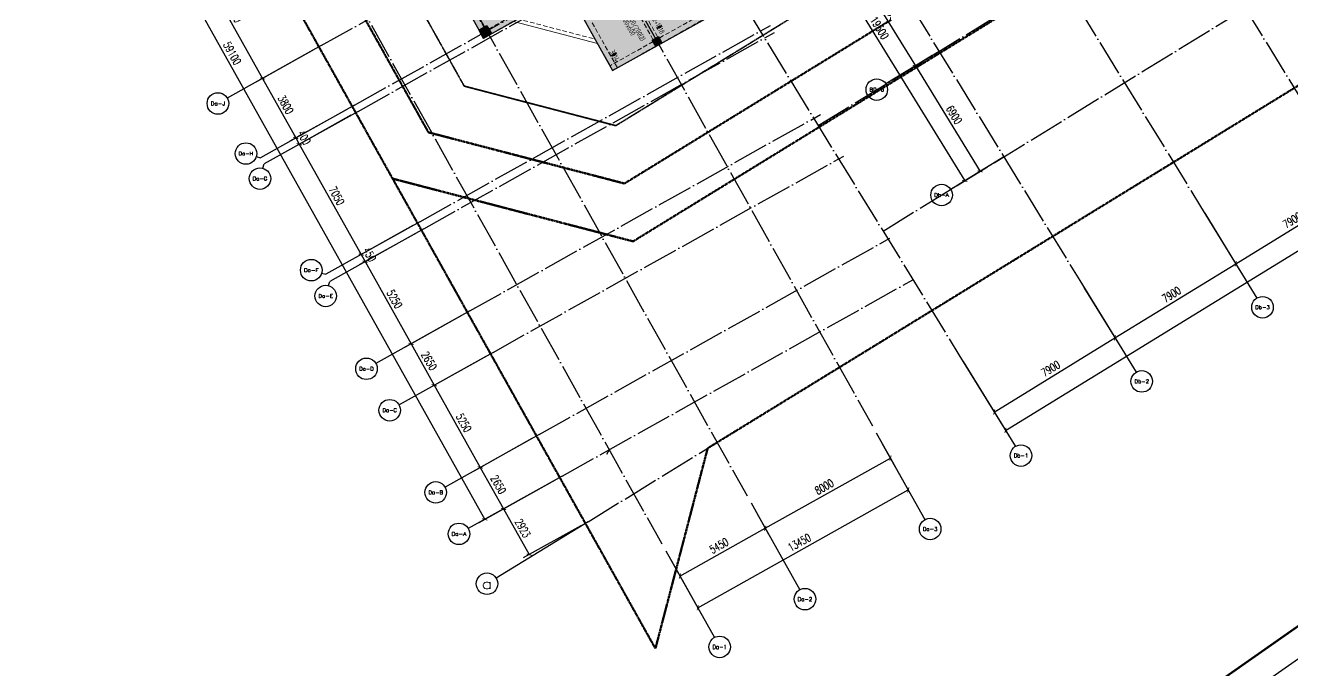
# Model space of a CAD drawing. Header units: millimetres. Extents: x 1089227 to 13101469, y 618865 to 10240562.
# Drawn here: x 3686818 to 3757457, y 4760204 to 4796179 of the extents above; entities that cross this region are included whole.
import ezdxf
from ezdxf.enums import TextEntityAlignment as Align

# ---------------------------------------------------------------- set-up
doc = ezdxf.new("R2010")
doc.units = ezdxf.units.MM
doc.header["$LTSCALE"] = 1000
doc.header["$PDMODE"] = 3
doc.header["$PDSIZE"] = 200
for name, pattern in [('A09-G-CTRL-用地红线+建筑退线_设计区$0$A02-G-MAIN-用地红线+退线_设计区$0$Redline1', [20, 10, -2, 2, -2, 2, -2]), ('A09-G-CTRL-用地红线+建筑退线_设计区$0$Controlline1', [12.8, 8, -1.6, 1.6, -1.6]), ('DOTE', [2.42, 2, -0.2, 0.02, -0.2]), ('HIDDEN', [0.375, 0.25, -0.125])]:
    doc.linetypes.add(name, pattern=pattern)
doc.layers.get('0').update_dxf_attribs({"linetype": 'CONTINUOUS'})
doc.layers.get('Defpoints').update_dxf_attribs({"linetype": 'CONTINUOUS'})
for name, color, linetype, lineweight in [('A09-G-CTRL-用地红线+建筑退线_设计区$0$Z-REDL(用地红线)', 10, 'CONTINUOUS', 60), ('A09-G-CTRL-用地红线+建筑退线_设计区$0$Z-REDL-CTRL(建筑控制线)', 40, 'CONTINUOUS', 35), ('S-BEAM-DASH', 4, 'HIDDEN', 0), ('S-COLU', 30, 'CONTINUOUS', 0), ('S-SLAB-HATCH', 73, 'CONTINUOUS', 0), ('梁原位标注', 7, 'CONTINUOUS', 18)]:
    doc.layers.add(name, color=color, linetype=linetype, lineweight=lineweight)
for name, color, linetype in [('AXIS', 3, 'CONTINUOUS'), ('AXIS_TEXT', 7, 'CONTINUOUS'), ('C-H', 8, 'CONTINUOUS'), ('DOTE', 1, 'DOTE'), ('S-COLU-BEAM', 240, 'CONTINUOUS'), ('TK', 4, 'CONTINUOUS'), ('TK-TEXT', 7, 'CONTINUOUS'), ('VHBoundary', 4, 'CONTINUOUS'), ('单形心', 4, 'CONTINUOUS'), ('降板范围', 7, 'CONTINUOUS')]:
    doc.layers.add(name, color=color, linetype=linetype)
doc.styles.add('_TCH_AXIS', font='COMPLEX', dxfattribs={"bigfont": 'AllInOneBig.shx'})
doc.styles.add('_TCH_DIM_T3', font='SIMPLEX', dxfattribs={"width": 0.705882, "bigfont": 'AllInOneBig.shx'})
doc.styles.add('COMPLEX', font='COMPLEX', dxfattribs={"bigfont": 'AllInOneBig.shx'})
doc.styles.add('SADITK-SX', font='simfang.ttf', dxfattribs={"width": 0.7})
doc.styles.add('Style 1', font='yjkeng.shx', dxfattribs={"width": 0.7, "height": 300, "bigfont": 'yjkchn.shx'})
doc.dimstyles.new('_TCH_ARCH&&150', dxfattribs={"dimtxt": 446.25, "dimasz": 150, "dimexe": 375, "dimexo": 450, "dimgap": 189.375, "dimtad": 1, "dimdec": 0, "dimzin": 0, "dimdsep": 46, "dimtxsty": '_TCH_DIM_T3', "dimblk": 'ARCHTICK', "dimcen": 0.09, "dimclrt": 7, "dimazin": 2, "dimtfac": 1, "dimtdec": 0, "dimtix": 1, "dimtmove": 2, "dimatfit": 3, "dimfxl": 0, "dimtolj": 1, "dimtzin": 0, "dimarcsym": 0})

# ---------------------------------------------------------------- blocks, each defined once
blk = doc.blocks.new('0323最综用地红线')
at = {"layer": 'A09-G-CTRL-用地红线+建筑退线_设计区$0$Z-REDL(用地红线)', "color": 1, "linetype": 'A09-G-CTRL-用地红线+建筑退线_设计区$0$A02-G-MAIN-用地红线+退线_设计区$0$Redline1', "ltscale": 0.0005}
for points in [[(8183461, 3517876), (8169550, 3509328), (8160131, 3503545), (8152099, 3498611), (8138696, 3502107), (8115930, 3542824)], [(8167979, 3511884), (8158561, 3506101), (8151618, 3501837), (8140691, 3504687), (8118551, 3544286)], [(8153344, 3475908), (8156256, 3487078), (8166404, 3493310), (8175832, 3499100), (8189738, 3507641), (8203075, 3515832), (8223107, 3528134), (8224907, 3529233), (8229091, 3531724)], [(8138696, 3502107), (8153344, 3475908)]]:
    blk.add_lwpolyline(points, dxfattribs=at)
at = {"layer": 'A09-G-CTRL-用地红线+建筑退线_设计区$0$Z-REDL-CTRL(建筑控制线)', "linetype": 'A09-G-CTRL-用地红线+建筑退线_设计区$0$Controlline1', "ltscale": 0.0005, "flags": 128}
blk.add_lwpolyline([(8299567, 3686108), (8326626, 3675265), (8336400, 3687495), (8338983, 3690878), (8341712, 3688883), (8341724, 3688834), (8348492, 3681996), (8336495, 3657264), (8335815, 3655857), (8334921, 3653765), (8334408, 3652495), (8333554, 3650188), (8332762, 3647815), (8332296, 3646270), (8331866, 3644682), (8331460, 3643007), (8331063, 3641145), (8330737, 3639422), (8330293, 3636480), (8330017, 3634043), (8329761, 3630317), (8329732, 3627942), (8329763, 3625708), (8329928, 3622644), (8330113, 3620704), (8330325, 3618642), (8330653, 3615645), (8331572, 3606971), (8333151, 3600656), (8334420, 3595620), (8335099, 3592902), (8332162, 3588340), (8329462, 3587873), (8325135, 3587049), (8322510, 3586515), (8319525, 3585891), (8317926, 3585544), (8316578, 3585249), (8315535, 3585011), (8313300, 3584499), (8310791, 3583894), (8309251, 3583537), (8305740, 3582637), (8303918, 3582156), (8302104, 3581668), (8299703, 3581012), (8297227, 3580315), (8295056, 3579682), (8292998, 3579074), (8290643, 3578358), (8288572, 3577710), (8287591, 3577398), (8286161, 3576940), (8284503, 3576401), (8282624, 3575767), (8281086, 3575247), (8278146, 3574222), (8273894, 3572680), (8272471, 3572149), (8271089, 3571640), (8267888, 3570407), (8264331, 3569000), (8260702, 3567515), (8258549, 3566609), (8254947, 3565066), (8252185, 3563832), (8250834, 3563232), (8249176, 3562470), (8247994, 3561930), (8245505, 3560754), (8242980, 3559544), (8239801, 3558013), (8237959, 3557076), (8235838, 3555996), (8233384, 3554698), (8228450, 3552051), (8226178, 3550787), (8222141, 3548504), (8215629, 3544667), (8213710, 3543497), (8193657, 3531175), (8180322, 3522990), (8166408, 3514440), (8156991, 3508658), (8151138, 3505062), (8142685, 3507267), (8121171, 3545747), (8120724, 3546549), (8120233, 3547383), (8119272, 3548967), (8118108, 3550752), (8117067, 3552244), (8115806, 3553970), (8115672, 3554140), (8146431, 3575790), (8162146, 3587599), (8162295, 3588125), (8199863, 3615253), (8204215, 3618404), (8231584, 3638167), (8260590, 3655826), (8295376, 3680010)], close=True, dxfattribs=at)
at = {"layer": 'Defpoints'}
blk.add_line((8150768, 3486993), (8150625, 3486724), dxfattribs=at)
blk = doc.blocks.new('template_31-施工图_A0_A0_1.0000_3fa9c08c64a9101061c9a26412af947e', base_point=(-1189, 0))
at = {"layer": 'TK'}
blk.add_lwpolyline([(-1189, 841), (1189, 841), (1189, 0), (-1189, 0)], close=True, dxfattribs=at)
at = {"layer": 'TK', "const_width": 0.8}
blk.add_lwpolyline([(-1164, 831), (-1164, 10), (1179, 10), (1179, 831)], close=True, dxfattribs=at)
at = {"layer": 'VHBoundary'}
blk.add_lwpolyline([(-1189, 841), (1189, 841), (1189, 0), (-1189, 0)], close=True, dxfattribs=at)
at = {"layer": 'TK-TEXT', "style": 'SADITK-SX', "width": 0.7}
for tag, p in [('市政会签', (-1176, 381.5)), ('园林会签', (-1176, 343.5)), ('幕墙会签', (-1176, 305.5)), ('装饰会签', (-1176, 267.5)), ('燃气会签', (-1176, 229.5)), ('暖通会签', (-1176, 191.5)), ('电气会签', (-1176, 153.5)), ('给排水会签', (-1176, 115.5)), ('结构会签', (-1176, 77.5)), ('建筑会签', (-1176, 39.5))]:
    blk.add_attdef(tag, text='', height=4, rotation=90, dxfattribs=at).set_placement(p, align=Align.MIDDLE_CENTER)
for tag, height, p in [('专业审定', 4, (1134.75, 268)), ('专业审核', 4, (1134.75, 248)), ('项目负责1', 4, (1134.75, 238)), ('项目负责2', 4, (1134.75, 228)), ('专业负责1', 4, (1134.75, 218)), ('专业负责2', 4, (1134.75, 208)), ('专业校对', 4, (1134.75, 198)), ('专业设计', 4, (1134.75, 188)), ('方案设计', 4, (1134.75, 178)), ('专业制图', 4, (1134.75, 168)), ('建设单位_001', 4, (1148.5, 140)), ('建设地点_001', 4, (1148.5, 124)), ('工程名称_001', 4, (1148.5, 106)), ('子项名称_001', 4, (1148.5, 86)), ('图纸名称_001', 4, (1148.5, 66)), ('版次', 4, (1129.5, 53)), ('日期', 4, (1165, 53)), ('图别', 4, (1129.5, 43)), ('图号', 4, (1165, 43)), ('合同号', 4, (1136, 30)), ('项目编号1', 2, (1114.06, 13.58)), ('阶段编号1', 2, (1132.25, 13.75)), ('子项编号1', 2, (1144.75, 13.75))]:
    blk.add_attdef(tag, text='', height=height, dxfattribs=at).set_placement(p, align=Align.MIDDLE_CENTER)
blk = doc.blocks.new('_ArchTick')
at = {"color": 0, "linetype": 'ByBlock', "const_width": 0.3}
blk.add_lwpolyline([(-0.71, -0.71), (0.71, 0.71)], dxfattribs=at)
blk = doc.blocks.new('*D419')
at = {"layer": 'AXIS', "color": 0, "lineweight": -2, "transparency": 16777216}
for p, q in [((-169926, -51750), (-167960, -55262)), ((-179879, -61506), (-168143, -54935)), ((-181662, -58321), (-179696, -61833))]:
    blk.add_line(p, q, dxfattribs=at)
at = {"layer": 'Defpoints', "color": 0, "transparency": 16777216}
for p in [(-170146, -51358), (-168143, -54935), (-181882, -57929)]:
    blk.add_point(p, dxfattribs=at)
at = {"layer": 'AXIS', "color": 0, "lineweight": -2, "transparency": 16777216, "xscale": 150, "yscale": 150, "zscale": 150}
for p, rotation in [((-168143, -54935), 29.2447278322574), ((-179879, -61506), 209.2447278322574)]:
    blk.add_blockref('_ArchTick', p, dxfattribs=dict(at, rotation=rotation))
at = {"layer": 'AXIS', "color": 7, "transparency": 16777216, "insert": (-174213, -57861), "char_height": 446.2, "attachment_point": 5, "rotation": 29.24473, "style": '_TCH_DIM_T3'}
blk.add_mtext('\\A1;13450', dxfattribs=at)
blk = doc.blocks.new('*D420')
at = {"layer": 'AXIS', "color": 0, "lineweight": -2, "transparency": 16777216}
for p, q in [((-176907, -55659), (-175932, -57399)), ((-180871, -59734), (-176116, -57071)), ((-181662, -58321), (-180688, -60061))]:
    blk.add_line(p, q, dxfattribs=at)
at = {"layer": 'Defpoints', "color": 0, "transparency": 16777216}
for p in [(-177127, -55266), (-176116, -57071), (-181882, -57929)]:
    blk.add_point(p, dxfattribs=at)
at = {"layer": 'AXIS', "color": 0, "lineweight": -2, "transparency": 16777216, "xscale": 150, "yscale": 150, "zscale": 150}
for p, rotation in [((-176116, -57071), 29.24472783225857), ((-180871, -59734), 209.2447278322586)]:
    blk.add_blockref('_ArchTick', p, dxfattribs=dict(at, rotation=rotation))
at = {"layer": 'AXIS', "color": 7, "transparency": 16777216, "insert": (-178695, -58043), "char_height": 446.2, "attachment_point": 5, "rotation": 29.24473, "style": '_TCH_DIM_T3'}
blk.add_mtext('\\A1;5450', dxfattribs=at)
blk = doc.blocks.new('*D421')
at = {"layer": 'AXIS', "color": 0, "lineweight": -2, "transparency": 16777216}
for p, q in [((-169926, -51750), (-168952, -53490)), ((-176116, -57071), (-169135, -53163)), ((-176907, -55659), (-175932, -57399))]:
    blk.add_line(p, q, dxfattribs=at)
at = {"layer": 'Defpoints', "color": 0, "transparency": 16777216}
for p in [(-170146, -51358), (-169135, -53163), (-177127, -55266)]:
    blk.add_point(p, dxfattribs=at)
at = {"layer": 'AXIS', "color": 0, "lineweight": -2, "transparency": 16777216, "xscale": 150, "yscale": 150, "zscale": 150}
for p, rotation in [((-169135, -53163), 29.24472783225661), ((-176116, -57071), 209.2447278322566)]:
    blk.add_blockref('_ArchTick', p, dxfattribs=dict(at, rotation=rotation))
at = {"layer": 'AXIS', "color": 7, "transparency": 16777216, "insert": (-172827, -54757), "char_height": 446.2, "attachment_point": 5, "rotation": 29.24473, "style": '_TCH_DIM_T3'}
blk.add_mtext('\\A1;8000', dxfattribs=at)
blk = doc.blocks.new('_AXISO')
blk.add_circle((0, 0), 0.5)
at = {"layer": 'AXIS_TEXT', "style": 'COMPLEX', "width": 1.041667}
blk.add_attdef('A', text='', height=0.56, dxfattribs=at).set_placement((-0.25, -0.28), (0.25, -0.28), align=Align.FIT)
blk = doc.blocks.new('*D422')
at = {"layer": 'AXIS', "color": 0, "lineweight": -2, "transparency": 16777216}
for p, q in [((-216696, -2812), (-220950, -5193)), ((-220623, -5010), (-191750, -56577)), ((-187823, -54379), (-192077, -56760))]:
    blk.add_line(p, q, dxfattribs=at)
at = {"layer": 'Defpoints', "color": 0, "transparency": 16777216}
for p in [(-216304, -2592), (-187431, -54159), (-191750, -56577)]:
    blk.add_point(p, dxfattribs=at)
at = {"layer": 'AXIS', "color": 0, "lineweight": -2, "transparency": 16777216, "xscale": 150, "yscale": 150, "zscale": 150}
for p, rotation in [((-220623, -5010), 119.2447278322573), ((-191750, -56577), 299.2447278322574)]:
    blk.add_blockref('_ArchTick', p, dxfattribs=dict(at, rotation=rotation))
at = {"layer": 'AXIS', "color": 7, "transparency": 16777216, "insert": (-205826, -30592), "char_height": 446.2, "attachment_point": 5, "rotation": 299.24473, "style": '_TCH_DIM_T3'}
blk.add_mtext('\\A1;59100', dxfattribs=at)
blk = doc.blocks.new('*D423')
at = {"layer": 'AXIS', "color": 0, "lineweight": -2, "transparency": 16777216}
for p, q in [((-187823, -54379), (-191030, -56174)), ((-190703, -55991), (-189275, -58541)), ((-186395, -56929), (-189602, -58725))]:
    blk.add_line(p, q, dxfattribs=at)
at = {"layer": 'Defpoints', "color": 0, "transparency": 16777216}
for p in [(-187431, -54159), (-186003, -56709), (-189275, -58541)]:
    blk.add_point(p, dxfattribs=at)
at = {"layer": 'AXIS', "color": 0, "lineweight": -2, "transparency": 16777216, "xscale": 150, "yscale": 150, "zscale": 150}
for p, rotation in [((-190703, -55991), 119.2447278322491), ((-189275, -58541), 299.2447278322491)]:
    blk.add_blockref('_ArchTick', p, dxfattribs=dict(at, rotation=rotation))
at = {"layer": 'AXIS', "color": 7, "transparency": 16777216, "insert": (-189629, -57065), "char_height": 446.2, "attachment_point": 5, "rotation": 299.24473, "style": '_TCH_DIM_T3'}
blk.add_mtext('\\A1;2923', dxfattribs=at)
blk = doc.blocks.new('*D424')
at = {"layer": 'AXIS', "color": 0, "lineweight": -2, "transparency": 16777216}
for p, q in [((-189118, -52067), (-192325, -53862)), ((-191997, -53679), (-190703, -55991)), ((-187823, -54379), (-191030, -56174))]:
    blk.add_line(p, q, dxfattribs=at)
at = {"layer": 'Defpoints', "color": 0, "transparency": 16777216}
for p in [(-188725, -51847), (-187431, -54159), (-190703, -55991)]:
    blk.add_point(p, dxfattribs=at)
at = {"layer": 'AXIS', "color": 0, "lineweight": -2, "transparency": 16777216, "xscale": 150, "yscale": 150, "zscale": 150}
for p, rotation in [((-191997, -53679), 119.2447278322587), ((-190703, -55991), 299.2447278322587)]:
    blk.add_blockref('_ArchTick', p, dxfattribs=dict(at, rotation=rotation))
at = {"layer": 'AXIS', "color": 7, "transparency": 16777216, "insert": (-190990, -54633), "char_height": 446.2, "attachment_point": 5, "rotation": 299.24473, "style": '_TCH_DIM_T3'}
blk.add_mtext('\\A1;2650', dxfattribs=at)
blk = doc.blocks.new('*D425')
at = {"layer": 'AXIS', "color": 0, "lineweight": -2, "transparency": 16777216}
for p, q in [((-191683, -47486), (-194889, -49281)), ((-194562, -49098), (-191997, -53679)), ((-189118, -52067), (-192325, -53862))]:
    blk.add_line(p, q, dxfattribs=at)
at = {"layer": 'Defpoints', "color": 0, "transparency": 16777216}
for p in [(-191290, -47266), (-188725, -51847), (-191997, -53679)]:
    blk.add_point(p, dxfattribs=at)
at = {"layer": 'AXIS', "color": 0, "lineweight": -2, "transparency": 16777216, "xscale": 150, "yscale": 150, "zscale": 150}
for p, rotation in [((-194562, -49098), 119.2447278322575), ((-191997, -53679), 299.2447278322575)]:
    blk.add_blockref('_ArchTick', p, dxfattribs=dict(at, rotation=rotation))
at = {"layer": 'AXIS', "color": 7, "transparency": 16777216, "insert": (-192920, -51187), "char_height": 446.2, "attachment_point": 5, "rotation": 299.24473, "style": '_TCH_DIM_T3'}
blk.add_mtext('\\A1;5250', dxfattribs=at)
blk = doc.blocks.new('*D426')
at = {"layer": 'AXIS', "color": 0, "lineweight": -2, "transparency": 16777216}
for p, q in [((-192977, -45174), (-196184, -46969)), ((-195857, -46786), (-194562, -49098)), ((-191683, -47486), (-194889, -49281))]:
    blk.add_line(p, q, dxfattribs=at)
at = {"layer": 'Defpoints', "color": 0, "transparency": 16777216}
for p in [(-192585, -44954), (-191290, -47266), (-194562, -49098)]:
    blk.add_point(p, dxfattribs=at)
at = {"layer": 'AXIS', "color": 0, "lineweight": -2, "transparency": 16777216, "xscale": 150, "yscale": 150, "zscale": 150}
for p, rotation in [((-195857, -46786), 119.2447278322587), ((-194562, -49098), 299.2447278322587)]:
    blk.add_blockref('_ArchTick', p, dxfattribs=dict(at, rotation=rotation))
at = {"layer": 'AXIS', "color": 7, "transparency": 16777216, "insert": (-194850, -47740), "char_height": 446.2, "attachment_point": 5, "rotation": 299.24473, "style": '_TCH_DIM_T3'}
blk.add_mtext('\\A1;2650', dxfattribs=at)
blk = doc.blocks.new('*D427')
at = {"layer": 'AXIS', "color": 0, "lineweight": -2, "transparency": 16777216}
for p, q in [((-195542, -40593), (-198749, -42388)), ((-198422, -42205), (-195857, -46786)), ((-192977, -45174), (-196184, -46969))]:
    blk.add_line(p, q, dxfattribs=at)
at = {"layer": 'Defpoints', "color": 0, "transparency": 16777216}
for p in [(-195150, -40373), (-192585, -44954), (-195857, -46786)]:
    blk.add_point(p, dxfattribs=at)
at = {"layer": 'AXIS', "color": 0, "lineweight": -2, "transparency": 16777216, "xscale": 150, "yscale": 150, "zscale": 150}
for p, rotation in [((-198422, -42205), 119.2447278322575), ((-195857, -46786), 299.2447278322575)]:
    blk.add_blockref('_ArchTick', p, dxfattribs=dict(at, rotation=rotation))
at = {"layer": 'AXIS', "color": 7, "transparency": 16777216, "insert": (-196779, -44294), "char_height": 446.2, "attachment_point": 5, "rotation": 299.24473, "style": '_TCH_DIM_T3'}
blk.add_mtext('\\A1;5250', dxfattribs=at)
blk = doc.blocks.new('*D428')
at = {"layer": 'AXIS', "color": 0, "lineweight": -2, "transparency": 16777216}
for p, q in [((-195762, -40200), (-198969, -41995)), ((-195542, -40593), (-198749, -42388)), ((-198642, -41812), (-198715, -41681)), ((-198642, -41812), (-198422, -42205)), ((-198422, -42205), (-198348, -42336))]:
    blk.add_line(p, q, dxfattribs=at)
at = {"layer": 'Defpoints', "color": 0, "transparency": 16777216}
for p in [(-195370, -39980), (-195150, -40373), (-198422, -42205)]:
    blk.add_point(p, dxfattribs=at)
at = {"layer": 'AXIS', "color": 0, "lineweight": -2, "transparency": 16777216, "xscale": 150, "yscale": 150, "zscale": 150}
for p, rotation in [((-198642, -41812), 299.2447278322708), ((-198422, -42205), 119.2447278322708)]:
    blk.add_blockref('_ArchTick', p, dxfattribs=dict(at, rotation=rotation))
at = {"layer": 'AXIS', "color": 7, "transparency": 16777216, "insert": (-198172, -41807), "char_height": 446.2, "attachment_point": 5, "rotation": 299.24473, "style": '_TCH_DIM_T3'}
blk.add_mtext('\\A1;450', dxfattribs=at)
blk = doc.blocks.new('*D429')
at = {"layer": 'AXIS', "color": 0, "lineweight": -2, "transparency": 16777216}
for p, q in [((-199206, -34049), (-202413, -35844)), ((-202086, -35661), (-198642, -41812)), ((-195762, -40200), (-198969, -41995))]:
    blk.add_line(p, q, dxfattribs=at)
at = {"layer": 'Defpoints', "color": 0, "transparency": 16777216}
for p in [(-198814, -33829), (-195370, -39980), (-198642, -41812)]:
    blk.add_point(p, dxfattribs=at)
at = {"layer": 'AXIS', "color": 0, "lineweight": -2, "transparency": 16777216, "xscale": 150, "yscale": 150, "zscale": 150}
for p, rotation in [((-202086, -35661), 119.244727832259), ((-198642, -41812), 299.244727832259)]:
    blk.add_blockref('_ArchTick', p, dxfattribs=dict(at, rotation=rotation))
at = {"layer": 'AXIS', "color": 7, "transparency": 16777216, "insert": (-200004, -38535), "char_height": 446.2, "attachment_point": 5, "rotation": 299.24473, "style": '_TCH_DIM_T3'}
blk.add_mtext('\\A1;7050', dxfattribs=at)
blk = doc.blocks.new('*D430')
at = {"layer": 'AXIS', "color": 0, "lineweight": -2, "transparency": 16777216}
for p, q in [((-199402, -33700), (-202608, -35495)), ((-199206, -34049), (-202413, -35844)), ((-202281, -35312), (-202354, -35181)), ((-202281, -35312), (-202086, -35661)), ((-202086, -35661), (-202012, -35792))]:
    blk.add_line(p, q, dxfattribs=at)
at = {"layer": 'Defpoints', "color": 0, "transparency": 16777216}
for p in [(-199009, -33480), (-198814, -33829), (-202086, -35661)]:
    blk.add_point(p, dxfattribs=at)
at = {"layer": 'AXIS', "color": 0, "lineweight": -2, "transparency": 16777216, "xscale": 150, "yscale": 150, "zscale": 150}
for p, rotation in [((-202281, -35312), 299.2447278322232), ((-202086, -35661), 119.2447278322232)]:
    blk.add_blockref('_ArchTick', p, dxfattribs=dict(at, rotation=rotation))
at = {"layer": 'AXIS', "color": 7, "transparency": 16777216, "insert": (-201824, -35285), "char_height": 446.2, "attachment_point": 5, "rotation": 299.24473, "style": '_TCH_DIM_T3'}
blk.add_mtext('\\A1;400', dxfattribs=at)
blk = doc.blocks.new('*D431')
at = {"layer": 'AXIS', "color": 0, "lineweight": -2, "transparency": 16777216}
for p, q in [((-201258, -30384), (-204465, -32179)), ((-204138, -31996), (-202281, -35312)), ((-199402, -33700), (-202608, -35495))]:
    blk.add_line(p, q, dxfattribs=at)
at = {"layer": 'Defpoints', "color": 0, "transparency": 16777216}
for p in [(-200866, -30164), (-199009, -33480), (-202281, -35312)]:
    blk.add_point(p, dxfattribs=at)
at = {"layer": 'AXIS', "color": 0, "lineweight": -2, "transparency": 16777216, "xscale": 150, "yscale": 150, "zscale": 150}
for p, rotation in [((-204138, -31996), 119.2447278322526), ((-202281, -35312), 299.2447278322526)]:
    blk.add_blockref('_ArchTick', p, dxfattribs=dict(at, rotation=rotation))
at = {"layer": 'AXIS', "color": 7, "transparency": 16777216, "insert": (-202850, -33452), "char_height": 446.2, "attachment_point": 5, "rotation": 299.24473, "style": '_TCH_DIM_T3'}
blk.add_mtext('\\A1;3800', dxfattribs=at)
blk = doc.blocks.new('*D432')
at = {"layer": 'AXIS', "color": 0, "lineweight": -2, "transparency": 16777216}
for p, q in [((-205118, -23491), (-208324, -25286)), ((-207997, -25103), (-204138, -31996)), ((-201258, -30384), (-204465, -32179))]:
    blk.add_line(p, q, dxfattribs=at)
at = {"layer": 'Defpoints', "color": 0, "transparency": 16777216}
for p in [(-204725, -23271), (-200866, -30164), (-204138, -31996)]:
    blk.add_point(p, dxfattribs=at)
at = {"layer": 'AXIS', "color": 0, "lineweight": -2, "transparency": 16777216, "xscale": 150, "yscale": 150, "zscale": 150}
for p, rotation in [((-207997, -25103), 119.2447278322578), ((-204138, -31996), 299.2447278322579)]:
    blk.add_blockref('_ArchTick', p, dxfattribs=dict(at, rotation=rotation))
at = {"layer": 'AXIS', "color": 7, "transparency": 16777216, "insert": (-205707, -28348), "char_height": 446.2, "attachment_point": 5, "rotation": 299.24473, "style": '_TCH_DIM_T3'}
blk.add_mtext('\\A1;7900', dxfattribs=at)
blk = doc.blocks.new('*D436')
at = {"layer": 'AXIS', "color": 0, "lineweight": -2, "transparency": 16777216}
for p, q in [((-93376, -3736), (-90824, -7890)), ((-162726, -51612), (-91021, -7571)), ((-165081, -47777), (-162529, -51931))]:
    blk.add_line(p, q, dxfattribs=at)
at = {"layer": 'Defpoints', "color": 0, "transparency": 16777216}
for p in [(-93611, -3353), (-91021, -7571), (-165316, -47394)]:
    blk.add_point(p, dxfattribs=at)
at = {"layer": 'AXIS', "color": 0, "lineweight": -2, "transparency": 16777216, "xscale": 150, "yscale": 150, "zscale": 150}
for p, rotation in [((-91021, -7571), 31.5582956550233), ((-162726, -51612), 211.5582956550233)]:
    blk.add_blockref('_ArchTick', p, dxfattribs=dict(at, rotation=rotation))
at = {"layer": 'AXIS', "color": 7, "transparency": 16777216, "insert": (-127089, -29240), "char_height": 446.2, "attachment_point": 5, "rotation": 31.5583, "style": '_TCH_DIM_T3'}
blk.add_mtext('\\A1;84150', dxfattribs=at)
blk = doc.blocks.new('*D437')
at = {"layer": 'AXIS', "color": 0, "lineweight": -2, "transparency": 16777216}
for p, q in [((-158349, -43643), (-156426, -46774)), ((-163354, -50589), (-156622, -46455)), ((-165081, -47777), (-163157, -50909))]:
    blk.add_line(p, q, dxfattribs=at)
at = {"layer": 'Defpoints', "color": 0, "transparency": 16777216}
for p in [(-158585, -43259), (-156622, -46455), (-165316, -47394)]:
    blk.add_point(p, dxfattribs=at)
at = {"layer": 'AXIS', "color": 0, "lineweight": -2, "transparency": 16777216, "xscale": 150, "yscale": 150, "zscale": 150}
for p, rotation in [((-156622, -46455), 31.55829565502156), ((-163354, -50589), 211.5582956550216)]:
    blk.add_blockref('_ArchTick', p, dxfattribs=dict(at, rotation=rotation))
at = {"layer": 'AXIS', "color": 7, "transparency": 16777216, "insert": (-160204, -48170), "char_height": 446.2, "attachment_point": 5, "rotation": 31.5583, "style": '_TCH_DIM_T3'}
blk.add_mtext('\\A1;7900', dxfattribs=at)
blk = doc.blocks.new('*D438')
at = {"layer": 'AXIS', "color": 0, "lineweight": -2, "transparency": 16777216}
for p, q in [((-151617, -39508), (-149694, -42640)), ((-156622, -46455), (-149890, -42320)), ((-158349, -43643), (-156426, -46774))]:
    blk.add_line(p, q, dxfattribs=at)
at = {"layer": 'Defpoints', "color": 0, "transparency": 16777216}
for p in [(-151853, -39125), (-149890, -42320), (-158585, -43259)]:
    blk.add_point(p, dxfattribs=at)
at = {"layer": 'AXIS', "color": 0, "lineweight": -2, "transparency": 16777216, "xscale": 150, "yscale": 150, "zscale": 150}
for p, rotation in [((-149890, -42320), 31.55829565502443), ((-156622, -46455), 211.5582956550244)]:
    blk.add_blockref('_ArchTick', p, dxfattribs=dict(at, rotation=rotation))
at = {"layer": 'AXIS', "color": 7, "transparency": 16777216, "insert": (-153472, -44036), "char_height": 446.2, "attachment_point": 5, "rotation": 31.5583, "style": '_TCH_DIM_T3'}
blk.add_mtext('\\A1;7900', dxfattribs=at)
blk = doc.blocks.new('*D439')
at = {"layer": 'AXIS', "color": 0, "lineweight": -2, "transparency": 16777216}
for p, q in [((-144886, -35374), (-142962, -38505)), ((-149890, -42320), (-143159, -38185)), ((-151617, -39508), (-149694, -42640))]:
    blk.add_line(p, q, dxfattribs=at)
at = {"layer": 'Defpoints', "color": 0, "transparency": 16777216}
for p in [(-145121, -34990), (-143159, -38185), (-151853, -39125)]:
    blk.add_point(p, dxfattribs=at)
at = {"layer": 'AXIS', "color": 0, "lineweight": -2, "transparency": 16777216, "xscale": 150, "yscale": 150, "zscale": 150}
for p, rotation in [((-143159, -38185), 31.55829565502443), ((-149890, -42320), 211.5582956550244)]:
    blk.add_blockref('_ArchTick', p, dxfattribs=dict(at, rotation=rotation))
at = {"layer": 'AXIS', "color": 7, "transparency": 16777216, "insert": (-146740, -39901), "char_height": 446.2, "attachment_point": 5, "rotation": 31.5583, "style": '_TCH_DIM_T3'}
blk.add_mtext('\\A1;7900', dxfattribs=at)
blk = doc.blocks.new('*D450')
at = {"layer": 'AXIS', "color": 0, "lineweight": -2, "transparency": 16777216}
for p, q in [((-173409, -19984), (-175525, -21284)), ((-175206, -21087), (-165000, -37704)), ((-163203, -36600), (-165320, -37900))]:
    blk.add_line(p, q, dxfattribs=at)
at = {"layer": 'Defpoints', "color": 0, "transparency": 16777216}
for p in [(-173025, -19748), (-162820, -36364), (-165000, -37704)]:
    blk.add_point(p, dxfattribs=at)
at = {"layer": 'AXIS', "color": 0, "lineweight": -2, "transparency": 16777216, "xscale": 150, "yscale": 150, "zscale": 150}
for p, rotation in [((-175206, -21087), 121.5582110074274), ((-165000, -37704), 301.5582110074274)]:
    blk.add_blockref('_ArchTick', p, dxfattribs=dict(at, rotation=rotation))
at = {"layer": 'AXIS', "color": 7, "transparency": 16777216, "insert": (-169751, -29180), "char_height": 446.2, "attachment_point": 5, "rotation": 301.55821, "style": '_TCH_DIM_T3'}
blk.add_mtext('\\A1;19500', dxfattribs=at)
blk = doc.blocks.new('*D451')
at = {"layer": 'AXIS', "color": 0, "lineweight": -2, "transparency": 16777216}
for p, q in [((-166814, -30720), (-168068, -31490)), ((-167748, -31294), (-164137, -37173)), ((-163203, -36600), (-164457, -37370))]:
    blk.add_line(p, q, dxfattribs=at)
at = {"layer": 'Defpoints', "color": 0, "transparency": 16777216}
for p in [(-166431, -30485), (-162820, -36364), (-164137, -37173)]:
    blk.add_point(p, dxfattribs=at)
at = {"layer": 'AXIS', "color": 0, "lineweight": -2, "transparency": 16777216, "xscale": 150, "yscale": 150, "zscale": 150}
for p, rotation in [((-167748, -31294), 121.5582110074271), ((-164137, -37173), 301.5582110074271)]:
    blk.add_blockref('_ArchTick', p, dxfattribs=dict(at, rotation=rotation))
at = {"layer": 'AXIS', "color": 7, "transparency": 16777216, "insert": (-165591, -34018), "char_height": 446.2, "attachment_point": 5, "rotation": 301.55821, "style": '_TCH_DIM_T3'}
blk.add_mtext('\\A1;6900', dxfattribs=at)
blk = doc.blocks.new('*D452')
at = {"layer": 'AXIS', "color": 0, "lineweight": -2, "transparency": 16777216}
for p, q in [((-170321, -25011), (-171574, -25781)), ((-171255, -25585), (-167748, -31294)), ((-166814, -30720), (-168068, -31490))]:
    blk.add_line(p, q, dxfattribs=at)
at = {"layer": 'Defpoints', "color": 0, "transparency": 16777216}
for p in [(-169937, -24776), (-166431, -30485), (-167748, -31294)]:
    blk.add_point(p, dxfattribs=at)
at = {"layer": 'AXIS', "color": 0, "lineweight": -2, "transparency": 16777216, "xscale": 150, "yscale": 150, "zscale": 150}
for p, rotation in [((-171255, -25585), 121.5582110074262), ((-167748, -31294), 301.5582110074262)]:
    blk.add_blockref('_ArchTick', p, dxfattribs=dict(at, rotation=rotation))
at = {"layer": 'AXIS', "color": 7, "transparency": 16777216, "insert": (-169150, -28223), "char_height": 446.2, "attachment_point": 5, "rotation": 301.55821, "style": '_TCH_DIM_T3'}
blk.add_mtext('\\A1;6700', dxfattribs=at)
blk = doc.blocks.new('BANWANG_XINGXIN')
at = {"color": 0}
for points in [[(0.7, 0.7), (-0.7, -0.7)], [(-0.7, 0.7), (0.7, -0.7)]]:
    blk.add_lwpolyline(points, dxfattribs=at)
blk = doc.blocks.new('1F柱网-0808')
at = {"layer": 'S-COLU', "lineweight": 35}
blk.add_lwpolyline([(-6814, 23633), (-7251, 23389), (-7006, 22953), (-6570, 23197)], close=True, dxfattribs=at)
at = {"layer": 'S-COLU-BEAM'}
blk.add_lwpolyline([(2396, 22842), (2745, 23037), (2941, 22688), (2592, 22493)], close=True, dxfattribs=at)
at = {"layer": '单形心', "xscale": 50, "yscale": 50, "zscale": 50}
for p in [(-6910, 23293), (2668, 22765)]:
    blk.add_blockref('BANWANG_XINGXIN', p, dxfattribs=at)
blk = doc.blocks.new('2FJGBZ')
at = {"layer": 'C-H'}
h = blk.add_hatch(color=256, dxfattribs=at)
h.dxf.hatch_style = 1
h.paths.add_polyline_path([(-7251, 23389), (-6816, 23632), (-6569, 23197), (-7008, 22952)])
h = blk.add_hatch(color=256, dxfattribs=at)
h.dxf.hatch_style = 1
h.paths.add_polyline_path([(2399, 22844), (2747, 23039), (2943, 22689), (2593, 22494)])
at = {"layer": 'S-SLAB-HATCH'}
h = blk.add_hatch(dxfattribs=at)
h.set_pattern_fill('松散材料', color=256, scale=200, angle=8)
h.set_pattern_definition([(8.0000004, (-5457252.86, 1932872.46), (133.485347, 397.445483), [0, -375])])
h.paths.add_polyline_path([(-9941, 34947), (-8108, 35973), (-7021, 34031), (-8854, 33005)], flags=16)
h.paths.add_polyline_path([(-5324, 26702), (-3492, 27727), (-2393, 25764), (-4225, 24738)], flags=16)
h.paths.add_polyline_path([(-593, 32496), (-676, 33091), (-924, 33056), (-1230, 35235), (701, 35506), (1091, 32733)], flags=16)
h.paths.add_polyline_path([(9248, 37919), (14299, 38629), (14772, 35262), (9722, 34554)], flags=16)
h.paths.add_polyline_path([(-685, 57224), (-2616, 56953), (-2950, 59330), (-1019, 59601)], flags=17)
h.paths.add_polyline_path([(-1646, 64057), (-2933, 63876), (-3114, 65163), (-1827, 65344)], flags=16)
h.paths.add_polyline_path([(-24126, 53937), (-21332, 55501), (-20160, 53408), (-22952, 51844)], flags=16)
edge = h.paths.add_edge_path()
edge.add_line((8274, 69995), (8191, 70590))
edge.add_line((8191, 70590), (3804, 69973))
edge.add_line((3804, 69973), (2121, 81951))
edge.add_line((2121, 81951), (-4347, 81042))
edge.add_line((-4347, 81042), (-6158, 83583))
edge.add_line((-6158, 83583), (-29732, 67073))
edge.add_line((-29732, 67073), (-29727, 67065))
edge.add_arc((-27730, 64687), 3105, 130.01917, 209.21137)
edge.add_line((-30440, 63171), (-28906, 60430))
edge.add_line((-28906, 60430), (-28209, 60820))
edge.add_line((-28209, 60820), (-23030, 51571))
edge.add_line((-23030, 51571), (-21720, 52305))
edge.add_line((-21720, 52305), (-19375, 48117))
edge.add_line((-19375, 48117), (-20683, 47384))
edge.add_line((-20683, 47384), (-16580, 40054))
edge.add_line((-16580, 40054), (-15271, 40787))
edge.add_line((-15271, 40787), (-13928, 38388))
edge.add_line((-13928, 38388), (-15237, 37655))
edge.add_line((-15237, 37655), (-7004, 22953))
edge.add_line((-7004, 22953), (-2295, 25590))
edge.add_line((-2295, 25590), (192, 21150))
edge.add_line((192, 21150), (9708, 26465))
edge.add_line((9708, 26465), (9462, 26902))
edge.add_line((9462, 26902), (13922, 29398))
edge.add_line((13922, 29398), (14261, 29587))
edge.add_line((14261, 29587), (12238, 32884))
edge.add_line((12238, 32884), (12186, 33190))
edge.add_line((12186, 33190), (11986, 34618))
edge.add_line((11986, 34618), (14806, 35014))
edge.add_line((14806, 35014), (14841, 34766))
edge.add_line((14841, 34766), (15435, 34850))
edge.add_line((15435, 34850), (15296, 35840))
edge.add_line((15296, 35840), (15049, 35805))
edge.add_line((15049, 35805), (14786, 37687))
edge.add_line((14786, 37687), (14735, 37681))
edge.add_line((14735, 37681), (14054, 42533))
edge.add_line((14054, 42533), (15292, 42708))
edge.add_line((15292, 42708), (15390, 42014))
edge.add_line((15390, 42014), (15786, 42070))
edge.add_line((15786, 42070), (15647, 43059))
edge.add_line((15647, 43059), (14012, 42829))
edge.add_line((14012, 42829), (13886, 43721))
edge.add_line((13886, 43721), (13985, 43736))
edge.add_line((13985, 43736), (13889, 44429))
edge.add_line((13889, 44429), (5471, 43245))
edge.add_line((5471, 43245), (5422, 43593))
edge.add_line((5422, 43593), (2748, 43216))
edge.add_line((2748, 43216), (1399, 52821))
edge.add_line((1399, 52821), (1744, 52870))
edge.add_line((1744, 52870), (1737, 52919))
edge.add_line((1737, 52919), (2332, 53003))
edge.add_line((2332, 53003), (2338, 52953))
edge.add_line((2338, 52953), (3676, 53141))
edge.add_line((3676, 53141), (3627, 53490))
edge.add_line((3627, 53490), (2735, 53363))
edge.add_line((2735, 53363), (2179, 57324))
edge.add_line((2179, 57324), (-346, 56969))
edge.add_line((-346, 56969), (-388, 57266))
edge.add_line((-388, 57266), (-685, 57224))
edge.add_line((-685, 57224), (-1450, 62671))
edge.add_line((-1450, 62671), (-1154, 62713))
edge.add_line((-1154, 62713), (-1975, 68555))
edge.add_line((-1975, 68555), (8274, 69995))
h.paths.add_polyline_path([(-14963, 37579), (-12696, 38848), (-11523, 36754), (-13791, 35485)], flags=16)
at = {"layer": 'S-BEAM-DASH'}
for p, q in [((-7249, 23390), (-15237, 37655)), ((-6715, 23460), (-301, 27049)), ((-6986, 23537), (-8598, 26416)), ((-6569, 23198), (-155, 26787)), ((2439, 22869), (411, 26476)), ((2695, 23026), (672, 26622)), ((192, 21150), (-2295, 25590)), ((7288, 25466), (2795, 22952)), ((7434, 25204), (2942, 22690)), ((-5136, 24027), (-785, 22895)), ((454, 21296), (-958, 23817)), ((2445, 22755), (45, 21411)), ((2592, 22493), (192, 21150))]:
    blk.add_line(p, q, dxfattribs=at)
at = {"layer": 'S-BEAM-DASH', "linetype": 'Continuous'}
blk.add_line((-5334, 23872), (-656, 22654), dxfattribs=at)
at = {"layer": '降板范围'}
blk.add_lwpolyline([(-15286, 37742), (-7004, 22953), (-2295, 25590), (192, 21150), (9708, 26465)], dxfattribs=at)
blk.add_blockref('1F柱网-0808', (0, 0))
blk = doc.blocks.new('裙房轴网260428')
at = {"layer": 'AXIS'}
for p, q in [((-200865.6, -30164.1), (-206100.9, -33095.4)), ((-166430.8, -30484.7), (-169387.6, -32300.8)), ((-199009.2, -33479.8), (-204244.4, -36411)), ((-198813.8, -33828.8), (-204049, -36760)), ((-204483.6, -36343.5), (-204244.4, -36411)), ((-162819.6, -36364.3), (-165776.4, -38180.4)), ((-204116.5, -36999.2), (-204049, -36760)), ((-151853, -39124.7), (-148712.8, -44237.3)), ((-195369.5, -39980.2), (-200604.8, -42911.5)), ((-195149.7, -40372.9), (-200384.9, -43304.1)), ((-200844, -42844), (-200604.8, -42911.5)), ((-200452.4, -43543.3), (-200384.9, -43304.1)), ((-158584.6, -43259.3), (-155444.4, -48371.9)), ((-192584.9, -44953.7), (-197820.1, -47884.9)), ((-191290.2, -47265.9), (-196525.5, -50197.2)), ((-165316.3, -47393.9), (-162176.1, -52506.5)), ((-188725.4, -51846.8), (-193960.6, -54778)), ((-187430.7, -54159), (-192666, -57090.2)), ((-185994.6, -56704.8), (-191113.2, -59848.5))]:
    blk.add_line(p, q, dxfattribs=at)
at = {"layer": 'DOTE', "color": 16, "linetype": 'DOTE'}
for p, q in [((-209975.5, 19777.9), (-170146.2, -51357.7)), ((-216955.8, 15869.5), (-177126.5, -55266.1)), ((-221711.1, 13207), (-181881.9, -57928.6)), ((-173162.4, -34619.3), (-101457.5, 9421.8)), ((-169551.2, -40498.9), (-97846.3, 3542.3)), ((-159600.3, -11416.4), (-145121.3, -34990.1)), ((-166332, -15551), (-151853, -39124.7)), ((-200865.6, -30164.1), (-181318.3, -19219.4)), ((-173063.6, -19685.6), (-158584.6, -43259.3)), ((-199009.2, -33479.8), (-179461.8, -22535.1)), ((-198813.8, -33828.8), (-179266.4, -22884.1)), ((-179795.3, -23820.2), (-165316.3, -47393.9)), ((-195369.5, -39980.2), (-175822.2, -29035.5)), ((-195149.7, -40372.9), (-175602.3, -29428.2)), ((-192584.9, -44953.7), (-173037.5, -34009)), ((-191290.2, -47265.9), (-171742.8, -36321.2)), ((-188725.4, -51846.8), (-169178, -40902.1)), ((-187430.7, -54159), (-167883.4, -43214.3)), ((-185994.6, -56704.8), (-178796.3, -52283.8))]:
    blk.add_line(p, q, dxfattribs=at)
at = {"layer": 'AXIS'}
ref = blk.add_blockref('_AXISO', (-169898.9, -32614.9), dxfattribs=dict(at, xscale=1200, yscale=1200, zscale=1200))
ref.add_attrib('A', 'BD-b', dxfattribs={"layer": 'AXIS_TEXT', "height": 199.26, "style": '_TCH_AXIS'}).set_placement((-170306.9, -32714.5), (-169490.9, -32714.5), align=Align.FIT)
ref = blk.add_blockref('_AXISO', (-206624.4, -33388.5), dxfattribs=dict(at, xscale=1200, yscale=1200, zscale=1200))
ref.add_attrib('A', 'Da-J', dxfattribs={"layer": 'AXIS_TEXT', "height": 215.8, "style": '_TCH_AXIS'}).set_placement((-207030.3, -33496.4), (-206218.5, -33496.4), align=Align.FIT)
ref = blk.add_blockref('_AXISO', (-205061.1, -36180.6), dxfattribs=dict(at, xscale=1200, yscale=1200, zscale=1200))
ref.add_attrib('A', 'Da-H', dxfattribs={"layer": 'AXIS_TEXT', "height": 194.98, "style": '_TCH_AXIS'}).set_placement((-205469.6, -36278.1), (-204652.5, -36278.1), align=Align.FIT)
ref = blk.add_blockref('_AXISO', (-204279.4, -37576.7), dxfattribs=dict(at, xscale=1200, yscale=1200, zscale=1200))
ref.add_attrib('A', 'Da-G', dxfattribs={"layer": 'AXIS_TEXT', "height": 199.26, "style": '_TCH_AXIS'}).set_placement((-204687.4, -37676.3), (-203871.4, -37676.3), align=Align.FIT)
ref = blk.add_blockref('_AXISO', (-166287.7, -38494.4), dxfattribs=dict(at, xscale=1200, yscale=1200, zscale=1200))
ref.add_attrib('A', 'Db-A', dxfattribs={"layer": 'AXIS_TEXT', "height": 197.1, "style": '_TCH_AXIS'}).set_placement((-166696, -38593), (-165879.4, -38593), align=Align.FIT)
ref = blk.add_blockref('_AXISO', (-201421.4, -42681.1), dxfattribs=dict(at, xscale=1200, yscale=1200, zscale=1200))
ref.add_attrib('A', 'Da-F', dxfattribs={"layer": 'AXIS_TEXT', "height": 203.73, "style": '_TCH_AXIS'}).set_placement((-201828.9, -42782.9), (-201014, -42782.9), align=Align.FIT)
ref = blk.add_blockref('_AXISO', (-200615.3, -44120.7), dxfattribs=dict(at, xscale=1200, yscale=1200, zscale=1200))
ref.add_attrib('A', 'Da-E', dxfattribs={"layer": 'AXIS_TEXT', "height": 203.73, "style": '_TCH_AXIS'}).set_placement((-201022.8, -44222.6), (-200207.9, -44222.6), align=Align.FIT)
ref = blk.add_blockref('_AXISO', (-148398.8, -44748.6), dxfattribs=dict(at, xscale=1200, yscale=1200, zscale=1200))
ref.add_attrib('A', 'Db-3', dxfattribs={"layer": 'AXIS_TEXT', "height": 206.04, "style": '_TCH_AXIS'}).set_placement((-148805.9, -44851.6), (-147991.6, -44851.6), align=Align.FIT)
ref = blk.add_blockref('_AXISO', (-198343.6, -48178.1), dxfattribs=dict(at, xscale=1200, yscale=1200, zscale=1200))
ref.add_attrib('A', 'Da-D', dxfattribs={"layer": 'AXIS_TEXT', "height": 201.47, "style": '_TCH_AXIS'}).set_placement((-198751.4, -48278.8), (-197935.9, -48278.8), align=Align.FIT)
ref = blk.add_blockref('_AXISO', (-155130.4, -48883.2), dxfattribs=dict(at, xscale=1200, yscale=1200, zscale=1200))
ref.add_attrib('A', 'Db-2', dxfattribs={"layer": 'AXIS_TEXT', "height": 206.04, "style": '_TCH_AXIS'}).set_placement((-155537.6, -48986.2), (-154723.3, -48986.2), align=Align.FIT)
ref = blk.add_blockref('_AXISO', (-197049, -50490.3), dxfattribs=dict(at, xscale=1200, yscale=1200, zscale=1200))
ref.add_attrib('A', 'Da-C', dxfattribs={"layer": 'AXIS_TEXT', "height": 206.04, "style": '_TCH_AXIS'}).set_placement((-197456.2, -50593.3), (-196641.8, -50593.3), align=Align.FIT)
ref = blk.add_blockref('_AXISO', (-161862.1, -53017.8), dxfattribs=dict(at, xscale=1200, yscale=1200, zscale=1200))
ref.add_attrib('A', 'Db-1', dxfattribs={"layer": 'AXIS_TEXT', "height": 218.38, "style": '_TCH_AXIS'}).set_placement((-162267.6, -53127), (-161456.5, -53127), align=Align.FIT)
ref = blk.add_blockref('_AXISO', (-194484.2, -55071.1), dxfattribs=dict(at, xscale=1200, yscale=1200, zscale=1200))
ref.add_attrib('A', 'Da-B', dxfattribs={"layer": 'AXIS_TEXT', "height": 201.47, "style": '_TCH_AXIS'}).set_placement((-194891.9, -55171.9), (-194076.4, -55171.9), align=Align.FIT)
ref = blk.add_blockref('_AXISO', (-193189.5, -57383.4), dxfattribs=dict(at, xscale=1200, yscale=1200, zscale=1200))
ref.add_attrib('A', 'Da-A', dxfattribs={"layer": 'AXIS_TEXT', "height": 199.26, "style": '_TCH_AXIS'}).set_placement((-193597.5, -57483), (-192781.5, -57483), align=Align.FIT)
ref = blk.add_blockref('_AXISO', (-191624.5, -60162.5), dxfattribs=dict(at, xscale=1200, yscale=1200, zscale=1200))
ref.add_attrib('A', 'a', dxfattribs={"layer": 'AXIS_TEXT', "height": 573.1, "style": '_TCH_AXIS', "width": 1.5}).set_placement((-191931.5, -60449.1), (-191317.4, -60449.1), align=Align.FIT)
for p1, p2, distance, picture, middle in [((-216303.5, -2591.8), (-187430.7, -54159), -4950, '*D422', (-205826.3, -30592.2)), ((-165316.3, -47393.9), (-93611.4, -3352.6), -4950, '*D436', (-127089.1, -29239.7)), ((-173025.2, -19748.1), (-162819.5, -36364.3), -2559.1, '*D450', (-169751.5, -29179.7)), ((-204725.1, -23271), (-200865.6, -30164.1), -3750, '*D432', (-205707.5, -28348.1)), ((-169937.3, -24775.6), (-166430.8, -30484.7), -1546.1, '*D452', (-169150, -28223.5)), ((-200865.6, -30164.1), (-199009.2, -33479.8), -3750, '*D431', (-202849.5, -33452.5)), ((-166430.8, -30484.7), (-162819.5, -36364.3), -1546.1, '*D451', (-165591.1, -34017.8)), ((-199009.2, -33479.8), (-198813.8, -33828.8), -3750, '*D430', (-201823.6, -35284.8)), ((-198813.8, -33828.8), (-195369.5, -39980.2), -3750, '*D429', (-200003.8, -38535)), ((-151853, -39124.7), (-145121.3, -34990.1), -3750, '*D439', (-146740.4, -39901.3)), ((-158584.6, -43259.3), (-151853, -39124.7), -3750, '*D438', (-153472.1, -44035.9)), ((-195369.5, -39980.2), (-195149.7, -40372.9), -3750, '*D428', (-198171.7, -41807)), ((-195149.7, -40372.9), (-192584.9, -44953.7), -3750, '*D427', (-196779.4, -44293.8)), ((-165316.3, -47393.9), (-158584.6, -43259.3), -3750, '*D437', (-160203.7, -48170.5)), ((-192584.9, -44953.7), (-191290.2, -47265.9), -3750, '*D426', (-194849.6, -47740.3)), ((-191290.2, -47265.9), (-188725.4, -51846.8), -3750, '*D425', (-192919.9, -51186.8)), ((-181881.9, -57928.6), (-170146.2, -51357.7), -4100, '*D419', (-174212.5, -57860.7)), ((-177126.5, -55266.1), (-170146.2, -51357.7), -2069.1, '*D421', (-172827, -54757.4)), ((-188725.4, -51846.8), (-187430.7, -54159), -3750, '*D424', (-190990.2, -54633.4)), ((-187430.7, -54159), (-186002.8, -56709.4), -3750, '*D423', (-189628.9, -57064.7)), ((-181881.9, -57928.6), (-177126.5, -55266.1), -2069.1, '*D420', (-178694.9, -58042.8))]:
    dim = blk.add_aligned_dim(p1=p1, p2=p2, distance=distance, dimstyle='_TCH_ARCH&&150', dxfattribs=at)
    dim.commit()
    dim.dimension.update_dxf_attribs({"geometry": picture, "text_midpoint": middle})
blk = doc.blocks.new('04地块地下轴网260428')
at = {"layer": 'AXIS'}
for p, q in [((-169609, -52318), (-167217, -56590)), ((-176589, -56226), (-174197, -60498)), ((-181344, -58888), (-178953, -63160))]:
    blk.add_line(p, q, dxfattribs=at)
blk.add_blockref('裙房轴网260428', (0, 0))
ref = blk.add_blockref('_AXISO', (-166924, -57113), dxfattribs=dict(at, xscale=1200, yscale=1200, zscale=1200))
ref.add_attrib('A', 'Da-3', dxfattribs={"layer": 'AXIS_TEXT', "height": 213.3, "style": '_TCH_AXIS', "width": 0.97561}).set_placement((-167330, -57220), (-166518, -57220), align=Align.FIT)
ref = blk.add_blockref('_AXISO', (-173904, -61021), dxfattribs=dict(at, xscale=1200, yscale=1200, zscale=1200))
ref.add_attrib('A', 'Da-2', dxfattribs={"layer": 'AXIS_TEXT', "height": 213.3, "style": '_TCH_AXIS', "width": 0.97561}).set_placement((-174310, -61128), (-173498, -61128), align=Align.FIT)
ref = blk.add_blockref('_AXISO', (-178659, -63684), dxfattribs=dict(at, xscale=1200, yscale=1200, zscale=1200))
ref.add_attrib('A', 'Da-1', dxfattribs={"layer": 'AXIS_TEXT', "height": 238.2, "style": '_TCH_AXIS', "width": 0.922078}).set_placement((-179062, -63803), (-178257, -63803), align=Align.FIT)

msp = doc.modelspace()

# ---------------------------------------------------------------- block references
for name, p in [('2FJGBZ', (3719362.209, 4772518.421)), ('0323最综用地红线', (-4431405.957, 1285525.343)), ('04地块地下轴网260428', (3904175.334, 4825211.796))]:
    msp.add_blockref(name, p)
at = {"xscale": 150, "yscale": 150, "zscale": 150, "rotation": 35.00532206532363}
msp.add_blockref('template_31-施工图_A0_A0_1.0000_3fa9c08c64a9101061c9a26412af947e', (3701586.318, 4721512.406), dxfattribs=at)

# ---------------------------------------------------------------- texts
at = {"layer": '梁原位标注', "style": 'Style 1', "width": 0.7}
for s, p in [('%%13212@100/200(2)', (3720852.486, 4796387.83)), ('300x600', (3720568.946, 4796228.992))]:
    msp.add_text(s, height=300, rotation=-60.74253886, dxfattribs=at).set_placement(p, align=Align.TOP_CENTER)
for s, rotation, p in [('2%%13322+1%%13318', -60.74253886, (3722135.407, 4795622.055)), ('3%%13314', -60.7525041, (3719610.257, 4794093.558))]:
    msp.add_text(s, height=300, rotation=rotation, dxfattribs=at).set_placement(p, align=Align.BOTTOM_RIGHT)

doc.saveas('drawing.dxf')
